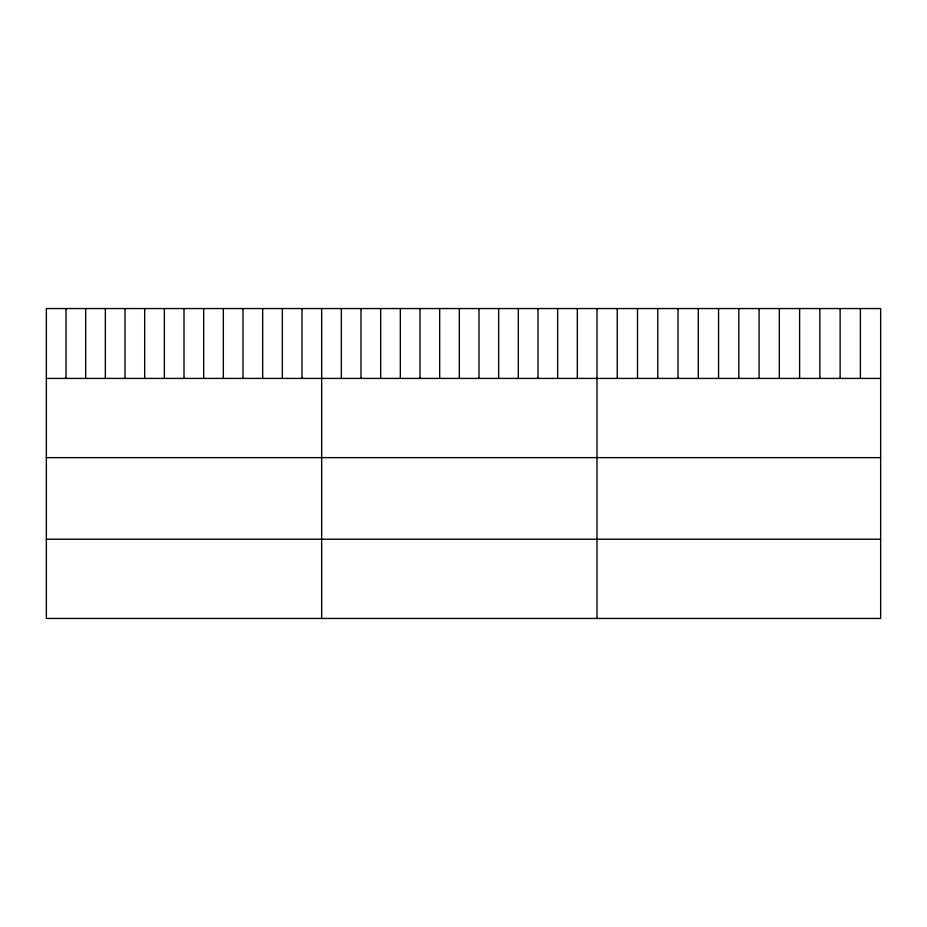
<?xml version="1.0" encoding="UTF-8"?>
<svg xmlns="http://www.w3.org/2000/svg" width="927" height="927" viewBox="0 0 927 927"><rect width="100%" height="100%" fill="white"/><g stroke="black" fill="none" stroke-linecap="round" stroke-linejoin="round"><path stroke-width="1.39" d="M880.65 378.425L880.65 618.448L46.35 618.448L46.35 308.552L880.65 308.552L880.65 378.425L46.35 378.425M46.35 457.637L880.65 457.637M46.35 539.236L880.65 539.236M860.383 308.552L860.383 378.425M840.129 308.552L840.129 378.425M819.862 308.552L819.862 378.425M799.607 308.552L799.607 378.425M779.34 308.552L779.34 378.425M759.086 308.552L759.086 378.425M738.819 308.552L738.819 378.425M718.552 308.552L718.552 378.425M698.298 308.552L698.298 378.425M678.031 308.552L678.031 378.425M657.776 308.552L657.776 378.425M637.509 308.552L637.509 378.425M617.255 308.552L617.255 378.425M596.988 308.552L596.988 618.448M577.324 308.552L577.324 378.425M557.66 308.552L557.66 378.425M537.996 308.552L537.996 378.425M518.32 308.552L518.32 378.425M498.656 308.552L498.656 378.425M478.992 308.552L478.992 378.425M459.328 308.552L459.328 378.425M439.665 308.552L439.665 378.425M420.001 308.552L420.001 378.425M400.337 308.552L400.337 378.425M380.661 308.552L380.661 378.425M360.997 308.552L360.997 378.425M341.333 308.552L341.333 378.425M321.669 308.552L321.669 618.448M302.005 308.552L302.005 378.425M282.341 308.552L282.341 378.425M262.677 308.552L262.677 378.425M243.001 308.552L243.001 378.425M223.337 308.552L223.337 378.425M203.673 308.552L203.673 378.425M184.01 308.552L184.01 378.425M164.346 308.552L164.346 378.425M144.682 308.552L144.682 378.425M125.018 308.552L125.018 378.425M105.342 308.552L105.342 378.425M85.678 308.552L85.678 378.425M66.014 308.552L66.014 378.425"/></g></svg>
